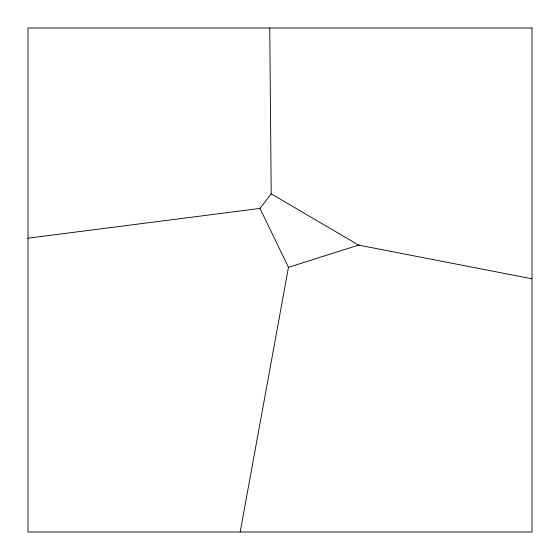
<?xml version="1.0" encoding="UTF-8"?>
<svg xmlns="http://www.w3.org/2000/svg" width="560" height="560" viewBox="0 0 560 560"><rect width="100%" height="100%" fill="white"/><g stroke="black" fill="none" stroke-linecap="round" stroke-linejoin="round"><path stroke-width="0.84" d="M240.191 532L288.477 267.316L259.973 208.439L271.201 193.816L269.766 28M288.477 267.316L358.589 245.119L360.311 245.448M28 238.175L259.973 208.439M532 278.789L358.589 245.119L271.201 193.816M532 28L28 28L28 532L532 532L532 28"/></g></svg>
